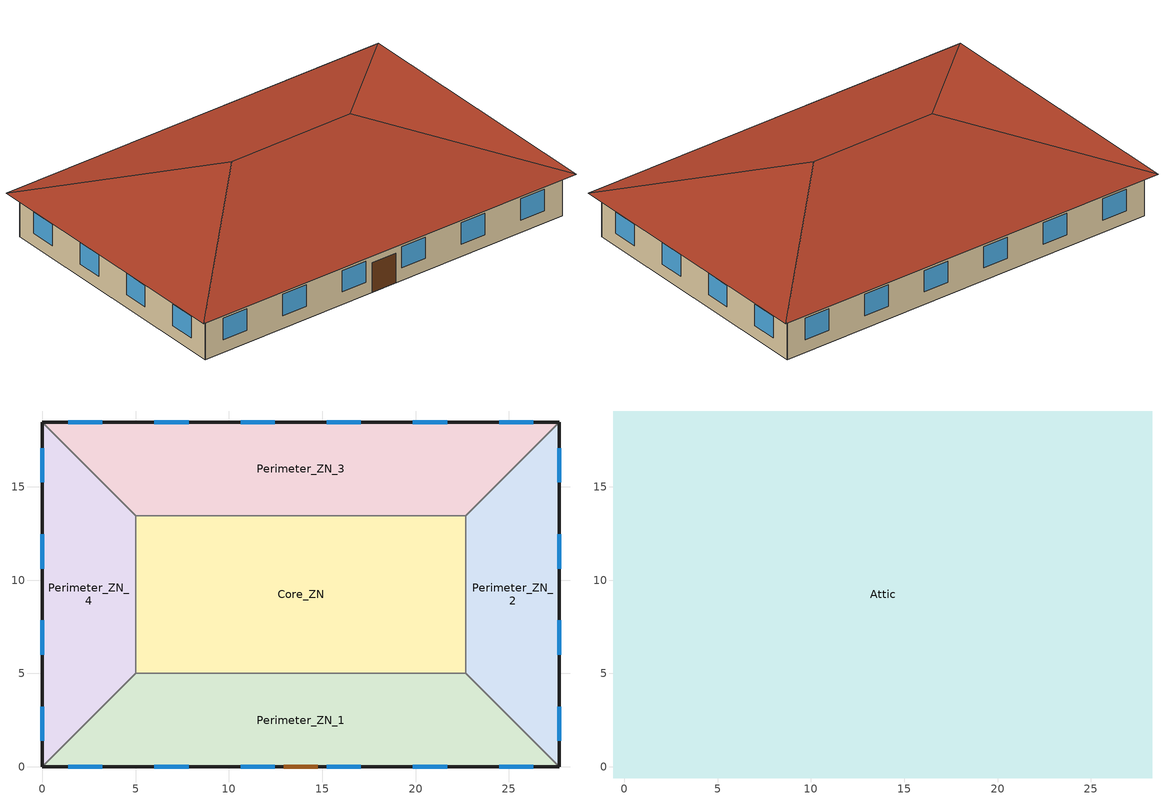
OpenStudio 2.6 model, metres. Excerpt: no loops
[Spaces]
Perimeter_ZN_1
 floor ground: 22.69,5 27.69,0 0,0 5,5 z0
 wall outside: 0,0 27.69,0 z0:3.05
 wall to Perimeter_ZN_4: 5,5 0,0 z0:3.05
 wall to Core_ZN: 22.69,5 5,5 z0:3.05
 wall to Perimeter_ZN_2: 27.69,0 22.69,5 z0:3.05
 window: 1.39,0 3.22,0 / 19.85,0 21.68,0 / 15.24,0 17.07,0 / 6.01,0 7.84,0 / 10.62,0 12.45,0 / 24.47,0 26.3,0 z0.9:2.42
 door: 12.93,0 14.76,0 z0:2.13
Perimeter_ZN_2
 floor ground: 27.69,18.46 27.69,0 22.69,5 22.69,13.46 z0
 wall outside: 27.69,0 27.69,18.46 z0:3.05
 wall to Perimeter_ZN_3: 27.69,18.46 22.69,13.46 z0:3.05
 wall to Core_ZN: 22.69,13.46 22.69,5 z0:3.05
 window: 27.69,1.39 27.69,3.22 / 27.69,10.62 27.69,12.45 / 27.69,15.24 27.69,17.07 / 27.69,6.01 27.69,7.84 z0.9:2.42
Perimeter_ZN_3
 floor ground: 27.69,18.46 22.69,13.46 5,13.46 0,18.46 z0
 wall outside: 27.69,18.46 0,18.46 z0:3.05
 wall to Core_ZN: 5,13.46 22.69,13.46 z0:3.05
 wall to Perimeter_ZN_4: 0,18.46 5,13.46 z0:3.05
 window: 21.68,18.46 19.85,18.46 / 7.84,18.46 6.01,18.46 / 17.07,18.46 15.24,18.46 / 12.45,18.46 10.62,18.46 / 26.3,18.46 24.47,18.46 / 3.22,18.46 1.39,18.46 z0.9:2.42
Perimeter_ZN_4
 floor ground: 0,18.46 5,13.46 5,5 0,0 z0
 wall outside: 0,18.46 0,0 z0:3.05
 wall to Core_ZN: 5,5 5,13.46 z0:3.05
 window: 0,3.22 0,1.39 / 0,12.45 0,10.62 / 0,7.84 0,6.01 / 0,17.07 0,15.24 z0.9:2.42
Core_ZN
 floor ground: 22.69,13.46 22.69,5 5,5 5,13.46 z0
Attic
 floor outside: 28.29,19.06 27.69,18.46 0,18.46 -0.6,19.06 z3.05; -0.6,19.06 0,18.46 0,0 -0.6,-0.6 z3.05; 28.29,19.06 28.29,-0.6 27.69,0 27.69,18.46 z3.05; 27.69,0 28.29,-0.6 -0.6,-0.6 0,0 z3.05
 floor to Perimeter_ZN_4: 0,18.46 5,13.46 5,5 0,0 z3.05
 floor to Perimeter_ZN_1: 22.69,5 27.69,0 0,0 5,5 z3.05
 floor to Perimeter_ZN_2: 27.69,18.46 27.69,0 22.69,5 22.69,13.46 z3.05
 floor to Core_ZN: 22.69,13.46 22.69,5 5,5 5,13.46 z3.05
 floor to Perimeter_ZN_3: 27.69,18.46 22.69,13.46 5,13.46 0,18.46 z3.05
 roof outside: 18.46,9.23,6.33 28.29,-0.6,3.05 28.29,19.06,3.05; 18.46,9.23,6.33 28.29,19.06,3.05 -0.6,19.06,3.05 9.23,9.23,6.33; 9.23,9.23,6.33 -0.6,-0.6,3.05 28.29,-0.6,3.05 18.46,9.23,6.33; 9.23,9.23,6.33 -0.6,19.06,3.05 -0.6,-0.6,3.05
[MaterialProperty:GlazingSpectralData] Wavelength 1 {micron}=0.3; Transmittance 1=0; Front Reflectance 1=0.04; Back Reflectance 1=0.04; Wavelength 2 {micron}=0.305; Transmittance 2=0; Front Reflectance 2=0.04; Back Reflectance 2=0.04; Wavelength 3 {micron}=0.31; Transmittance 3=0; Front Reflectance 3=0.04; Back Reflectance 3=0.04; Wavelength 4 {micron}=0.315; Transmittance 4=0; Front Reflectance 4=0.04; Back Reflectance 4=0.04; Wavelength 5 {micron}=0.32; Transmittance 5=0; Front Reflectance 5=0.04; Back Reflectance 5=0.04; Wavelength 6 {micron}=0.325; Transmittance 6=0.001; Front Reflectance 6=0.04; Back Reflectance 6=0.04; Wavelength 7 {micron}=0.33; Transmittance 7=0.001; Front Reflectance 7=0.04; Back Reflectance 7=0.04; Wavelength 8 {micron}=0.335; Transmittance 8=0.001; Front Reflectance 8=0.04; Back Reflectance 8=0.04; Wavelength 9 {micron}=0.34; Transmittance 9=0.001; Front Reflectance 9=0.04; Back Reflectance 9=0.04; Wavelength 10 {micron}=0.345; Transmittance 10=0.001; Front Reflectance 10=0.04; Back Reflectance 10=0.04; Wavelength 11 {micron}=0.35; Transmittance 11=0.001; Front Reflectance 11=0.04; Back Reflectance 11=0.04; Wavelength 12 {micron}=0.355; Front Reflectance 12=0.04; Back Reflectance 12=0.04; Wavelength 13 {micron}=0.36; Wavelength 14 {micron}=0.365; Wavelength 15 {micron}=0.37; Wavelength 16 {micron}=0.375; Front Reflectance 16=0.041; Back Reflectance 16=0.041; Wavelength 17 {micron}=0.38; Wavelength 18 {micron}=0.385; Wavelength 19 {micron}=0.39; Wavelength 20 {micron}=0.395; Wavelength 21 {micron}=0.4; Wavelength 22 {micron}=0.405; Wavelength 23 {micron}=0.41; Wavelength 24 {micron}=0.415; Wavelength 25 {micron}=0.42; Wavelength 26 {micron}=0.425; Wavelength 27 {micron}=0.43; Wavelength 28 {micron}=0.435; Wavelength 29 {micron}=0.44; Wavelength 30 {micron}=0.445; Wavelength 31 {micron}=0.45; Wavelength 32 {micron}=0.455; Wavelength 33 {micron}=0.46; Wavelength 34 {micron}=0.465; Wavelength 35 {micron}=0.47; Wavelength 36 {micron}=0.475; Wavelength 37 {micron}=0.48; Wavelength 38 {micron}=0.485; Wavelength 39 {micron}=0.49; Wavelength 40 {micron}=0.495; Wavelength 41 {micron}=0.5; Wavelength 42 {micron}=0.505; Wavelength 43 {micron}=0.51; Wavelength 44 {micron}=0.515; Wavelength 45 {micron}=0.52; Wavelength 46 {micron}=0.525; Wavelength 47 {micron}=0.53; Wavelength 48 {micron}=0.535; Wavelength 49 {micron}=0.54; Wavelength 50 {micron}=0.545; Wavelength 51 {micron}=0.55; Wavelength 52 {micron}=0.555; Wavelength 53 {micron}=0.56; Wavelength 54 {micron}=0.565; Wavelength 55 {micron}=0.57; Wavelength 56 {micron}=0.575; Wavelength 57 {micron}=0.58; Wavelength 58 {micron}=0.585; Wavelength 59 {micron}=0.59; Wavelength 60 {micron}=0.595; Wavelength 61 {micron}=0.6; Wavelength 62 {micron}=0.605; Wavelength 63 {micron}=0.61; Wavelength 64 {micron}=0.615; Wavelength 65 {micron}=0.62; Wavelength 66 {micron}=0.625; Wavelength 67 {micron}=0.63; Wavelength 68 {micron}=0.635; Wavelength 69 {micron}=0.64; Wavelength 70 {micron}=0.645; Wavelength 71 {micron}=0.65; Wavelength 72 {micron}=0.655; Wavelength 73 {micron}=0.66; Wavelength 74 {micron}=0.665; Wavelength 75 {micron}=0.67; Wavelength 76 {micron}=0.675; Wavelength 77 {micron}=0.68; Front Reflectance 77=0.064; Back Reflectance 77=0.064; Wavelength 78 {micron}=0.685; Wavelength 79 {micron}=0.69; Wavelength 80 {micron}=0.695; Wavelength 81 {micron}=0.7; Wavelength 82 {micron}=0.705; Wavelength 83 {micron}=0.71; Front Reflectance 83=0.065; Back Reflectance 83=0.065; Wavelength 84 {micron}=0.715; Front Reflectance 84=0.065; Back Reflectance 84=0.065; Wavelength 85 {micron}=0.72; Wavelength 86 {micron}=0.725; Wavelength 87 {micron}=0.73; Wavelength 88 {micron}=0.735; Wavelength 89 {micron}=0.74; Wavelength 90 {micron}=0.745; Front Reflectance 90=0.066; Back Reflectance 90=0.066; Wavelength 91 {micron}=0.75; Front Reflectance 91=0.066; Back Reflectance 91=0.066; Wavelength 92 {micron}=0.755; Front Reflectance 92=0.066; Back Reflectance 92=0.066; Wavelength 93 {micron}=0.76; Front Reflectance 93=0.066; Back Reflectance 93=0.066; Wavelength 94 {micron}=0.765; Wavelength 95 {micron}=0.77; Wavelength 96 {micron}=0.775; Front Reflectance 96=0.067; Back Reflectance 96=0.067; Wavelength 97 {micron}=0.78; Front Reflectance 97=0.067; Back Reflectance 97=0.067; Wavelength 98 {micron}=0.785; Front Reflectance 98=0.067; Back Reflectance 98=0.067; Wavelength 99 {micron}=0.79; Front Reflectance 99=0.067; Back Reflectance 99=0.067; Wavelength 100 {micron}=0.795; Front Reflectance 100=0.067; Back Reflectance 100=0.067; Wavelength 101 {micron}=0.8; Front Reflectance 101=0.067; Back Reflectance 101=0.067; Wavelength 102 {micron}=0.805; Front Reflectance 102=0.067; Back Reflectance 102=0.067; Wavelength 103 {micron}=0.81; Front Reflectance 103=0.067; Back Reflectance 103=0.067; Wavelength 104 {micron}=0.815; Front Reflectance 104=0.067; Back Reflectance 104=0.067; Wavelength 105 {micron}=0.82; Front Reflectance 105=0.067; Back Reflectance 105=0.067; Wavelength 106 {micron}=0.825; Front Reflectance 106=0.067; Back Reflectance 106=0.067; Wavelength 107 {micron}=0.83; Front Reflectance 107=0.067; Back Reflectance 107=0.067; Wavelength 108 {micron}=0.835; Front Reflectance 108=0.067; Back Reflectance 108=0.067; Wavelength 109 {micron}=0.84; Front Reflectance 109=0.067; Back Reflectance 109=0.067; Wavelength 110 {micron}=0.845; Front Reflectance 110=0.067; Back Reflectance 110=0.067; Wavelength 111 {micron}=0.85; Front Reflectance 111=0.067; Back Reflectance 111=0.067; Wavelength 112 {micron}=0.855; Front Reflectance 112=0.067; Back Reflectance 112=0.067; Wavelength 113 {micron}=0.86; Front Reflectance 113=0.067; Back Reflectance 113=0.067; Wavelength 114 {micron}=0.865; Front Reflectance 114=0.067; Back Reflectance 114=0.067; Wavelength 115 {micron}=0.87; Front Reflectance 115=0.067; Back Reflectance 115=0.067; Wavelength 116 {micron}=0.875; Front Reflectance 116=0.067; Back Reflectance 116=0.067; Wavelength 117 {micron}=0.88; Front Reflectance 117=0.067; Back Reflectance 117=0.067; Wavelength 118 {micron}=0.885; Front Reflectance 118=0.067; Back Reflectance 118=0.067; Wavelength 119 {micron}=0.89; Wavelength 120 {micron}=0.895; Wavelength 121 {micron}=0.9; Front Reflectance 121=0.066; Back Reflectance 121=0.066; Wavelength 122 {micron}=0.905; Front Reflectance 122=0.066; Back Reflectance 122=0.066; Wavelength 123 {micron}=0.91; Front Reflectance 123=0.066; Back Reflectance 123=0.066; Wavelength 124 {micron}=0.915; Front Reflectance 124=0.066; Back Reflectance 124=0.066; Wavelength 125 {micron}=0.92; Front Reflectance 125=0.066; Back Reflectance 125=0.066; Wavelength 126 {micron}=0.925; Wavelength 127 {micron}=0.93; Front Reflectance 127=0.065; Back Reflectance 127=0.065; Wavelength 128 {micron}=0.935; Front Reflectance 128=0.065; Back Reflectance 128=0.065; Wavelength 129 {micron}=0.94; Front Reflectance 129=0.065; Back Reflectance 129=0.065; Wavelength 130 {micron}=0.945; Front Reflectance 130=0.065; Back Reflectance 130=0.065; Wavelength 131 {micron}=0.95; Front Reflectance 131=0.065; Back Reflectance 131=0.065; Wavelength 132 {micron}=0.955; Front Reflectance 132=0.065; Back Reflectance 132=0.065; Wavelength 133 {micron}=0.96; Wavelength 134 {micron}=0.965; Wavelength 135 {micron}=0.97; Front Reflectance 135=0.064; Back Reflectance 135=0.064; Wavelength 136 {micron}=0.975; Front Reflectance 136=0.064; Back Reflectance 136=0.064; Wavelength 137 {micron}=0.98; Front Reflectance 137=0.064; Back Reflectance 137=0.064; Wavelength 138 {micron}=0.985; Front Reflectance 138=0.064; Back Reflectance 138=0.064; Wavelength 139 {micron}=0.99; Wavelength 140 {micron}=0.995; Front Reflectance 140=0.063; Back Reflectance 140=0.063; Wavelength 141 {micron}=1; Front Reflectance 141=0.063; Back Reflectance 141=0.063; Wavelength 142 {micron}=1.005; Front Reflectance 142=0.063; Back Reflectance 142=0.063; Wavelength 143 {micron}=1.01; Front Reflectance 143=0.063; Back Reflectance 143=0.063; Wavelength 144 {micron}=1.015; Front Reflectance 144=0.063; Back Reflectance 144=0.063; Wavelength 145 {micron}=1.02; Front Reflectance 145=0.063; Back Reflectance 145=0.063; Wavelength 146 {micron}=1.025; Front Reflectance 146=0.063; Back Reflectance 146=0.063; Wavelength 147 {micron}=1.03; Front Reflectance 147=0.063; Back Reflectance 147=0.063; Wavelength 148 {micron}=1.035; Wavelength 149 {micron}=1.04; Wavelength 150 {micron}=1.045; Front Reflectance 150=0.064; Back Reflectance 150=0.064; Wavelength 151 {micron}=1.05; Front Reflectance 151=0.064; Back Reflectance 151=0.064; Wavelength 152 {micron}=1.055; Front Reflectance 152=0.064; Back Reflectance 152=0.064; Wavelength 153 {micron}=1.06; Front Reflectance 153=0.064; Back Reflectance 153=0.064; Wavelength 154 {micron}=1.065; Front Reflectance 154=0.064; Back Reflectance 154=0.064; Wavelength 155 {micron}=1.07; Front Reflectance 155=0.064; Back Reflectance 155=0.064; Wavelength 156 {micron}=1.075; Wavelength 157 {micron}=1.08; Wavelength 158 {micron}=1.085; Front Reflectance 158=0.065; Back Reflectance 158=0.065; Wavelength 159 {micron}=1.09; Front Reflectance 159=0.065; Back Reflectance 159=0.065; Wavelength 160 {micron}=1.095; Front Reflectance 160=0.065; Back Reflectance 160=0.065; Wavelength 161 {micron}=1.1; Front Reflectance 161=0.065; Back Reflectance 161=0.065; Wavelength 162 {micron}=1.105; Front Reflectance 162=0.065; Back Reflectance 162=0.065; Wavelength 163 {micron}=1.11; Wavelength 164 {micron}=1.115; Wavelength 165 {micron}=1.12; Transmittance 165=0.639; Front Reflectance 165=0.066; Back Reflectance 165=0.066; Wavelength 166 {micron}=1.125; Transmittance 166=0.64; Front Reflectance 166=0.066; Back Reflectance 166=0.066; Wavelength 167 {micron}=1.13; Transmittance 167=0.64; Front Reflectance 167=0.066; Back Reflectance 167=0.066; Wavelength 168 {micron}=1.135; Transmittance 168=0.638; Front Reflectance 168=0.066; Back Reflectance 168=0.066; Wavelength 169 {micron}=1.14; Transmittance 169=0.638; Front Reflectance 169=0.066; Back Reflectance 169=0.066; Wavelength 170 {micron}=1.145; Transmittance 170=0.637; Front Reflectance 170=0.065; Back Reflectance 170=0.065; Wavelength 171 {micron}=1.15; Transmittance 171=0.634; Front Reflectance 171=0.065; Back Reflectance 171=0.065; Wavelength 172 {micron}=1.155; Transmittance 172=0.632; Front Reflectance 172=0.065; Back Reflectance 172=0.065; Wavelength 173 {micron}=1.16; Transmittance 173=0.632; Front Reflectance 173=0.065; Back Reflectance 173=0.065; Wavelength 174 {micron}=1.165; Transmittance 174=0.631; Front Reflectance 174=0.065; Back Reflectance 174=0.065; Wavelength 175 {micron}=1.17; Transmittance 175=0.627; Front Reflectance 175=0.065; Back Reflectance 175=0.065; Wavelength 176 {micron}=1.175; Transmittance 176=0.624; Front Reflectance 176=0.065; Back Reflectance 176=0.065; Wavelength 177 {micron}=1.18; Transmittance 177=0.618; Front Reflectance 177=0.065; Back Reflectance 177=0.065; Wavelength 178 {micron}=1.185; Transmittance 178=0.611; Front Reflectance 178=0.064; Back Reflectance 178=0.064; Wavelength 179 {micron}=1.19; Transmittance 179=0.601; Front Reflectance 179=0.064; Back Reflectance 179=0.064; Wavelength 180 {micron}=1.195; Transmittance 180=0.6; Front Reflectance 180=0.064; Back Reflectance 180=0.064; Wavelength 181 {micron}=1.2; Transmittance 181=0.605; Front Reflectance 181=0.064; Back Reflectance 181=0.064; Wavelength 182 {micron}=1.205; Transmittance 182=0.611; Front Reflectance 182=0.064; Back Reflectance 182=0.064; Wavelength 183 {micron}=1.21; Transmittance 183=0.619; Front Reflectance 183=0.065; Back Reflectance 183=0.065; Wavelength 184 {micron}=1.215; Transmittance 184=0.625; Front Reflectance 184=0.065; Back Reflectance 184=0.065; Wavelength 185 {micron}=1.22; Transmittance 185=0.634; Front Reflectance 185=0.065; Back Reflectance 185=0.065; Wavelength 186 {micron}=1.225; Transmittance 186=0.64; Front Reflectance 186=0.066; Back Reflectance 186=0.066; Wavelength 187 {micron}=1.23; Transmittance 187=0.644; Front Reflectance 187=0.066; Back Reflectance 187=0.066; Wavelength 188 {micron}=1.235; Transmittance 188=0.647; Front Reflectance 188=0.066; Back Reflectance 188=0.066; Wavelength 189 {micron}=1.24; Transmittance 189=0.65; Front Reflectance 189=0.066; Back Reflectance 189=0.066; Wavelength 190 {micron}=1.245; Transmittance 190=0.653; Front Reflectance 190=0.066; Back Reflectance 190=0.066; Wavelength 191 {micron}=1.25; Transmittance 191=0.656; Front Reflectance 191=0.066; Back Reflectance 191=0.066; Wavelength 192 {micron}=1.255; Transmittance 192=0.658; Front Reflectance 192=0.066; Back Reflectance 192=0.066; Wavelength 193 {micron}=1.26; Transmittance 193=0.661; Front Reflectance 193=0.066; Back Reflectance 193=0.066; Wavelength 194 {micron}=1.265; Transmittance 194=0.662; Front Reflectance 194=0.066; Back Reflectance 194=0.066; Wavelength 195 {micron}=1.27; Transmittance 195=0.667; Front Reflectance 195=0.067; Back Reflectance 195=0.067; Wavelength 196 {micron}=1.275; Transmittance 196=0.668; Front Reflectance 196=0.067; Back Reflectance 196=0.067; Wavelength 197 {micron}=1.28; Transmittance 197=0.671; Front Reflectance 197=0.067; Back Reflectance 197=0.067; Wavelength 198 {micron}=1.285; Transmittance 198=0.675; Front Reflectance 198=0.067; Back Reflectance 198=0.067; Wavelength 199 {micron}=1.29; Transmittance 199=0.678; Front Reflectance 199=0.067; Back Reflectance 199=0.067; Wavelength 200 {micron}=1.295; Transmittance 200=0.679; Front Reflectance 200=0.067; Back Reflectance 200=0.067; Wavelength 201 {micron}=1.3; Transmittance 201=0.682; Front Reflectance 201=0.067; Back Reflectance 201=0.067; Wavelength 202 {micron}=1.305; Transmittance 202=0.684; Front Reflectance 202=0.067; Back Reflectance 202=0.067; Wavelength 203 {micron}=1.31; Transmittance 203=0.687; Front Reflectance 203=0.067; Back Reflectance 203=0.067; Wavelength 204 {micron}=1.315; Transmittance 204=0.689; Front Reflectance 204=0.068; Back Reflectance 204=0.068; Wavelength 205 {micron}=1.32; Transmittance 205=0.692; Front Reflectance 205=0.068; Back Reflectance 205=0.068; Wavelength 206 {micron}=1.325; Transmittance 206=0.693; Front Reflectance 206=0.068; Back Reflectance 206=0.068; Wavelength 207 {micron}=1.33; Transmittance 207=0.695; Front Reflectance 207=0.068; Back Reflectance 207=0.068; Wavelength 208 {micron}=1.335; Transmittance 208=0.697; Front Reflectance 208=0.068; Back Reflectance 208=0.068; Wavelength 209 {micron}=1.34; Transmittance 209=0.698; Front Reflectance 209=0.068; Back Reflectance 209=0.068; Wavelength 210 {micron}=1.345; Transmittance 210=0.698; Front Reflectance 210=0.068; Back Reflectance 210=0.068; Wavelength 211 {micron}=1.35; Transmittance 211=0.698; Front Reflectance 211=0.068; Back Reflectance 211=0.068; Wavelength 212 {micron}=1.355; Transmittance 212=0.695; Front Reflectance 212=0.068; Back Reflectance 212=0.068; Wavelength 213 {micron}=1.36; Transmittance 213=0.692; Front Reflectance 213=0.068; Back Reflectance 213=0.068; Wavelength 214 {micron}=1.365; Transmittance 214=0.692; Front Reflectance 214=0.068; Back Reflectance 214=0.068; Wavelength 215 {micron}=1.37; Transmittance 215=0.687; Front Reflectance 215=0.067; Back Reflectance 215=0.067; Wavelength 216 {micron}=1.375; Transmittance 216=0.682; Front Reflectance 216=0.067; Back Reflectance 216=0.067; Wavelength 217 {micron}=1.38; Transmittance 217=0.676; Front Reflectance 217=0.067; Back Reflectance 217=0.067; Wavelength 218 {micron}=1.385; Transmittance 218=0.678; Front Reflectance 218=0.067; Back Reflectance 218=0.067; Wavelength 219 {micron}=1.39; Transmittance 219=0.676; Front Reflectance 219=0.067; Back Reflectance 219=0.067; Wavelength 220 {micron}=1.395; Transmittance 220=0.675; Front Reflectance 220=0.067; Back Reflectance 220=0.067; Wavelength 221 {micron}=1.4; Transmittance 221=0.676; Front Reflectance 221=0.067; Back Reflectance 221=0.067; Wavelength 222 {micron}=1.405; Transmittance 222=0.675; Front Reflectance 222=0.067; Back Reflectance 222=0.067; Wavelength 223 {micron}=1.41; Transmittance 223=0.671; Front Reflectance 223=0.067; Back Reflectance 223=0.067; Wavelength 224 {micron}=1.415; Transmittance 224=0.67; Front Reflectance 224=0.067; Back Reflectance 224=0.067; Wavelength 225 {micron}=1.42; Transmittance 225=0.673; Front Reflectance 225=0.067; Back Reflectance 225=0.067; Wavelength 226 {micron}=1.425; Transmittance 226=0.671; Front Reflectance 226=0.067; Back Reflectance 226=0.067; Wavelength 227 {micron}=1.43; Transmittance 227=0.668; Front Reflectance 227=0.067; Back Reflectance 227=0.067; Wavelength 228 {micron}=1.435; Transmittance 228=0.67; Front Reflectance 228=0.067; Back Reflectance 228=0.067; Wavelength 229 {micron}=1.44; Transmittance 229=0.67; Front Reflectance 229=0.067; Back Reflectance 229=0.067; Wavelength 230 {micron}=1.445; Transmittance 230=0.668; Front Reflectance 230=0.067; Back Reflectance 230=0.067; Wavelength 231 {micron}=1.45; Transmittance 231=0.67; Front Reflectance 231=0.067; Back Reflectance 231=0.067; Wavelength 232 {micron}=1.455; Transmittance 232=0.67; Front Reflectance 232=0.067; Back Reflectance 232=0.067; Wavelength 233 {micron}=1.46; Transmittance 233=0.673; Front Reflectance 233=0.067; Back Reflectance 233=0.067; Wavelength 234 {micron}=1.465; Transmittance 234=0.676; Front Reflectance 234=0.067; Back Reflectance 234=0.067; Wavelength 235 {micron}=1.47; Transmittance 235=0.681; Front Reflectance 235=0.067; Back Reflectance 235=0.067; Wavelength 236 {micron}=1.475; Transmittance 236=0.684; Front Reflectance 236=0.067; Back Reflectance 236=0.067; Wavelength 237 {micron}=1.48; Transmittance 237=0.689; Front Reflectance 237=0.068; Back Reflectance 237=0.068; Wavelength 238 {micron}=1.485; Transmittance 238=0.69; Front Reflectance 238=0.068; Back Reflectance 238=0.068; Wavelength 239 {micron}=1.49; Transmittance 239=0.695; Front Reflectance 239=0.068; Back Reflectance 239=0.068; Wavelength 240 {micron}=1.495; Transmittance 240=0.698; Front Reflectance 240=0.068; Back Reflectance 240=0.068; Wavelength 241 {micron}=1.5; Transmittance 241=0.703; Front Reflectance 241=0.068; Back Reflectance 241=0.068; Wavelength 242 {micron}=1.505; Transmittance 242=0.706; Front Reflectance 242=0.068; Back Reflectance 242=0.068; Wavelength 243 {micron}=1.51; Transmittance 243=0.711; Front Reflectance 243=0.068; Back Reflectance 243=0.068; Wavelength 244 {micron}=1.515; Transmittance 244=0.714; Front Reflectance 244=0.069; Back Reflectance 244=0.069; Wavelength 245 {micron}=1.52; Transmittance 245=0.718; Front Reflectance 245=0.069; Back Reflectance 245=0.069; Wavelength 246 {micron}=1.525; Transmittance 246=0.719; Front Reflectance 246=0.069; Back Reflectance 246=0.069; Wavelength 247 {micron}=1.53; Transmittance 247=0.724; Front Reflectance 247=0.069; Back Reflectance 247=0.069; Wavelength 248 {micron}=1.535; Transmittance 248=0.724; Front Reflectance 248=0.069; Back Reflectance 248=0.069; Wavelength 249 {micron}=1.54; Transmittance 249=0.728; Front Reflectance 249=0.069; Back Reflectance 249=0.069; Wavelength 250 {micron}=1.545; Transmittance 250=0.728; Front Reflectance 250=0.069; Back Reflectance 250=0.069; Wavelength 251 {micron}=1.55; Transmittance 251=0.728; Front Reflectance 251=0.069; Back Reflectance 251=0.069; Wavelength 252 {micron}=1.555; Transmittance 252=0.728; Front Reflectance 252=0.069; Back Reflectance 252=0.069; Wavelength 253 {micron}=1.56; Transmittance 253=0.728; Front Reflectance 253=0.069; Back Reflectance 253=0.069; Wavelength 254 {micron}=1.565; Transmittance 254=0.728; Front Reflectance 254=0.069; Back Reflectance 254=0.069; Wavelength 255 {micron}=1.57; Transmittance 255=0.728; Front Reflectance 255=0.069; Back Reflectance 255=0.069; Wavelength 256 {micron}=1.575; Transmittance 256=0.728; Front Reflectance 256=0.069; Back Reflectance 256=0.069; Wavelength 257 {micron}=1.58; Transmittance 257=0.729; Front Reflectance 257=0.069; Back Reflectance 257=0.069; Wavelength 258 {micron}=1.585; Transmittance 258=0.731; Front Reflectance 258=0.069; Back Reflectance 258=0.069; Wavelength 259 {micron}=1.59; Transmittance 259=0.733; Front Reflectance 259=0.069; Back Reflectance 259=0.069; Wavelength 260 {micron}=1.595; Transmittance 260=0.735; Front Reflectance 260=0.069; Back Reflectance 260=0.069; Wavelength 261 {micron}=1.6; Transmittance 261=0.736; Front Reflectance 261=0.069; Back Reflectance 261=0.069; Wavelength 262 {micron}=1.605; Transmittance 262=0.738; Front Reflectance 262=0.07; Back Reflectance 262=0.07; Wavelength 263 {micron}=1.61; Transmittance 263=0.74; Front Reflectance 263=0.07; Back Reflectance 263=0.07; Wavelength 264 {micron}=1.615; Transmittance 264=0.741; Front Reflectance 264=0.07; Back Reflectance 264=0.07; Wavelength 265 {micron}=1.62; Transmittance 265=0.741; Front Reflectance 265=0.07; Back Reflectance 265=0.07; Wavelength 266 {micron}=1.625; Transmittance 266=0.741; Front Reflectance 266=0.07; Back Reflectance 266=0.07; Wavelength 267 {micron}=1.63; Transmittance 267=0.741; Front Reflectance 267=0.07; Back Reflectance 267=0.07; Wavelength 268 {micron}=1.635; Transmittance 268=0.741; Front Reflectance 268=0.07; Back Reflectance 268=0.07; Wavelength 269 {micron}=1.64; Transmittance 269=0.741; Front Reflectance 269=0.07; Back Reflectance 269=0.07; Wavelength 270 {micron}=1.645; Transmittance 270=0.743; Front Reflectance 270=0.07; Back Reflectance 270=0.07; Wavelength 271 {micron}=1.65; Transmittance 271=0.741; Front Reflectance 271=0.07; Back Reflectance 271=0.07; Wavelength 272 {micron}=1.655; Transmittance 272=0.74; Front Reflectance 272=0.07; Back Reflectance 272=0.07; Wavelength 273 {micron}=1.66; Transmittance 273=0.736; Front Reflectance 273=0.069; Back Reflectance 273=0.069; Wavelength 274 {micron}=1.665; Transmittance 274=0.735; Front Reflectance 274=0.069; Back Reflectance 274=0.069; Wavelength 275 {micron}=1.67; Transmittance 275=0.724; Front Reflectance 275=0.069; Back Reflectance 275=0.069; Wavelength 276 {micron}=1.675; Transmittance 276=0.716; Front Reflectance 276=0.069; Back Reflectance 276=0.069; Wavelength 277 {micron}=1.68; Transmittance 277=0.698; Front Reflectance 277=0.068; Back Reflectance 277=0.068; Wavelength 278 {micron}=1.685; Transmittance 278=0.673; Front Reflectance 278=0.067; Back Reflectance 278=0.067; Wavelength 279 {micron}=1.69; Transmittance 279=0.608; Front Reflectance 279=0.064; Back Reflectance 279=0.064; Wavelength 280 {micron}=1.695; Transmittance 280=0.574; Front Reflectance 280=0.063; Back Reflectance 280=0.063; Wavelength 281 {micron}=1.7; Transmittance 281=0.521; Front Reflectance 281=0.061; Back Reflectance 281=0.061; Wavelength 282 {micron}=1.705; Transmittance 282=0.493; Front Reflectance 282=0.06; Back Reflectance 282=0.06; Wavelength 283 {micron}=1.71; Transmittance 283=0.499; Front Reflectance 283=0.06; Back Reflectance 283=0.06; Wavelength 284 {micron}=1.715; Transmittance 284=0.507; Front Reflectance 284=0.06; Back Reflectance 284=0.06; Wavelength 285 {micron}=1.72; Transmittance 285=0.512; Front Reflectance 285=0.06; Back Reflectance 285=0.06; Wavelength 286 {micron}=1.725; Transmittance 286=0.526; Front Reflectance 286=0.061; Back Reflectance 286=0.061; Wavelength 287 {micron}=1.73; Transmittance 287=0.548; Front Reflectance 287=0.062; Back Reflectance 287=0.062; Wavelength 288 {micron}=1.735; Transmittance 288=0.546; Front Reflectance 288=0.062; Back Reflectance 288=0.062; Wavelength 289 {micron}=1.74; Transmittance 289=0.533; Front Reflectance 289=0.061; Back Reflectance 289=0.061; Wavelength 290 {micron}=1.745; Transmittance 290=0.527; Front Reflectance 290=0.061; Back Reflectance 290=0.061; Wavelength 291 {micron}=1.75; Transmittance 291=0.522; Front Reflectance 291=0.061; Back Reflectance 291=0.061; Wavelength 292 {micron}=1.755; Transmittance 292=0.53; Front Reflectance 292=0.061; Back Reflectance 292=0.061; Wavelength 293 {micron}=1.76; Transmittance 293=0.552; Front Reflectance 293=0.062; Back Reflectance 293=0.062; Wavelength 294 {micron}=1.765; Transmittance 294=0.568; Front Reflectance 294=0.063; Back Reflectance 294=0.063; Wavelength 295 {micron}=1.77; Transmittance 295=0.589; Front Reflectance 295=0.064; Back Reflectance 295=0.064; Wavelength 296 {micron}=1.775; Transmittance 296=0.6; Front Reflectance 296=0.064; Back Reflectance 296=0.064; Wavelength 297 {micron}=1.78; Transmittance 297=0.619; Front Reflectance 297=0.065; Back Reflectance 297=0.065; Wavelength 298 {micron}=1.785; Transmittance 298=0.625; Front Reflectance 298=0.065; Back Reflectance 298=0.065; Wavelength 299 {micron}=1.79; Transmittance 299=0.63; Front Reflectance 299=0.065; Back Reflectance 299=0.065; Wavelength 300 {micron}=1.795; Transmittance 300=0.632; Front Reflectance 300=0.065; Back Reflectance 300=0.065; Wavelength 301 {micron}=1.8; Transmittance 301=0.635; Front Reflectance 301=0.065; Back Reflectance 301=0.065; Wavelength 302 {micron}=1.805; Transmittance 302=0.637; Front Reflectance 302=0.065; Back Reflectance 302=0.065; Wavelength 303 {micron}=1.81; Transmittance 303=0.638; Front Reflectance 303=0.066; Back Reflectance 303=0.066; Wavelength 304 {micron}=1.815; Transmittance 304=0.638; Front Reflectance 304=0.066; Back Reflectance 304=0.066; Wavelength 305 {micron}=1.82; Transmittance 305=0.638; Front Reflectance 305=0.066; Back Reflectance 305=0.066; Wavelength 306 {micron}=1.825; Transmittance 306=0.64; Front Reflectance 306=0.066; Back Reflectance 306=0.066; Wavelength 307 {micron}=1.83; Transmittance 307=0.646; Front Reflectance 307=0.066; Back Reflectance 307=0.066; Wavelength 308 {micron}=1.835; Transmittance 308=0.649; Front Reflectance 308=0.066; Back Reflectance 308=0.066; Wavelength 309 {micron}=1.84; Transmittance 309=0.656; Front Reflectance 309=0.066; Back Reflectance 309=0.066; Wavelength 310 {micron}=1.845; Transmittance 310=0.658; Front Reflectance 310=0.066; Back Reflectance 310=0.066; Wavelength 311 {micron}=1.85; Transmittance 311=0.667; Front Reflectance 311=0.067; Back Reflectance 311=0.067; Wavelength 312 {micron}=1.855; Transmittance 312=0.673; Front Reflectance 312=0.067; Back Reflectance 312=0.067; Wavelength 313 {micron}=1.86; Transmittance 313=0.681; Front Reflectance 313=0.067; Back Reflectance 313=0.067; Wavelength 314 {micron}=1.865; Transmittance 314=0.681; Front Reflectance 314=0.067; Back Reflectance 314=0.067; Wavelength 315 {micron}=1.87; Transmittance 315=0.684; Front Reflectance 315=0.067; Back Reflectance 315=0.067; Wavelength 316 {micron}=1.875; Transmittance 316=0.687; Front Reflectance 316=0.067; Back Reflectance 316=0.067; Wavelength 317 {micron}=1.88; Transmittance 317=0.687; Front Reflectance 317=0.067; Back Reflectance 317=0.067; Wavelength 318 {micron}=1.885; Transmittance 318=0.685; Front Reflectance 318=0.067; Back Reflectance 318=0.067; Wavelength 319 {micron}=1.89; Transmittance 319=0.685; Front Reflectance 319=0.067; Back Reflectance 319=0.067; Wavelength 320 {micron}=1.895; Transmittance 320=0.685; Front Reflectance 320=0.067; Back Reflectance 320=0.067; Wavelength 321 {micron}=1.9; Transmittance 321=0.689; Front Reflectance 321=0.068; Back Reflectance 321=0.068; Wavelength 322 {micron}=1.905; Transmittance 322=0.682; Front Reflectance 322=0.067; Back Reflectance 322=0.067; Wavelength 323 {micron}=1.91; Transmittance 323=0.682; Front Reflectance 323=0.067; Back Reflectance 323=0.067; Wavelength 324 {micron}=1.915; Transmittance 324=0.679; Front Reflectance 324=0.067; Back Reflectance 324=0.067; Wavelength 325 {micron}=1.92; Transmittance 325=0.681; Front Reflectance 325=0.067; Back Reflectance 325=0.067; Wavelength 326 {micron}=1.925; Transmittance 326=0.678; Front Reflectance 326=0.067; Back Reflectance 326=0.067; Wavelength 327 {micron}=1.93; Transmittance 327=0.679; Front Reflectance 327=0.067; Back Reflectance 327=0.067; Wavelength 328 {micron}=1.935; Transmittance 328=0.679; Front Reflectance 328=0.067; Back Reflectance 328=0.067; Wavelength 329 {micron}=1.94; Transmittance 329=0.679; Front Reflectance 329=0.067; Back Reflectance 329=0.067; Wavelength 330 {micron}=1.945; Transmittance 330=0.681; Front Reflectance 330=0.067; Back Reflectance 330=0.067; Wavelength 331 {micron}=1.95; Transmittance 331=0.684; Front Reflectance 331=0.067; Back Reflectance 331=0.067; Wavelength 332 {micron}=1.955; Transmittance 332=0.685; Front Reflectance 332=0.067; Back Reflectance 332=0.067; Wavelength 333 {micron}=1.96; Transmittance 333=0.687; Front Reflectance 333=0.067; Back Reflectance 333=0.067; Wavelength 334 {micron}=1.965; Transmittance 334=0.685; Front Reflectance 334=0.067; Back Reflectance 334=0.067; Wavelength 335 {micron}=1.97; Transmittance 335=0.685; Front Reflectance 335=0.067; Back Reflectance 335=0.067; Wavelength 336 {micron}=1.975; Transmittance 336=0.687; Front Reflectance 336=0.067; Back Reflectance 336=0.067; Wavelength 337 {micron}=1.98; Transmittance 337=0.684; Front Reflectance 337=0.067; Back Reflectance 337=0.067; Wavelength 338 {micron}=1.985; Transmittance 338=0.684; Front Reflectance 338=0.067; Back Reflectance 338=0.067; Wavelength 339 {micron}=1.99; Transmittance 339=0.682; Front Reflectance 339=0.067; Back Reflectance 339=0.067; Wavelength 340 {micron}=1.995; Transmittance 340=0.681; Front Reflectance 340=0.067; Back Reflectance 340=0.067; Wavelength 341 {micron}=2; Transmittance 341=0.678; Front Reflectance 341=0.067; Back Reflectance 341=0.067; Wavelength 342 {micron}=2.005; Transmittance 342=0.673; Front Reflectance 342=0.067; Back Reflectance 342=0.067; Wavelength 343 {micron}=2.01; Transmittance 343=0.662; Front Reflectance 343=0.066; Back Reflectance 343=0.066; Wavelength 344 {micron}=2.015; Transmittance 344=0.655; Front Reflectance 344=0.066; Back Reflectance 344=0.066; Wavelength 345 {micron}=2.02; Transmittance 345=0.646; Front Reflectance 345=0.066; Back Reflectance 345=0.066; Wavelength 346 {micron}=2.025; Transmittance 346=0.638; Front Reflectance 346=0.066; Back Reflectance 346=0.066; Wavelength 347 {micron}=2.03; Transmittance 347=0.63; Front Reflectance 347=0.065; Back Reflectance 347=0.065; Wavelength 348 {micron}=2.035; Transmittance 348=0.622; Front Reflectance 348=0.065; Back Reflectance 348=0.065; Wavelength 349 {micron}=2.04; Transmittance 349=0.614; Front Reflectance 349=0.065; Back Reflectance 349=0.065; Wavelength 350 {micron}=2.045; Transmittance 350=0.608; Front Reflectance 350=0.064; Back Reflectance 350=0.064; Wavelength 351 {micron}=2.05; Transmittance 351=0.598; Front Reflectance 351=0.064; Back Reflectance 351=0.064; Wavelength 352 {micron}=2.055; Transmittance 352=0.593; Front Reflectance 352=0.064; Back Reflectance 352=0.064; Wavelength 353 {micron}=2.06; Transmittance 353=0.582; Front Reflectance 353=0.063; Back Reflectance 353=0.063; Wavelength 354 {micron}=2.065; Transmittance 354=0.575; Front Reflectance 354=0.063; Back Reflectance 354=0.063; Wavelength 355 {micron}=2.07; Transmittance 355=0.569; Front Reflectance 355=0.063; Back Reflectance 355=0.063; Wavelength 356 {micron}=2.075; Transmittance 356=0.568; Front Reflectance 356=0.063; Back Reflectance 356=0.063; Wavelength 357 {micron}=2.08; Transmittance 357=0.565; Front Reflectance 357=0.063; Back Reflectance 357=0.063; Wavelength 358 {micron}=2.085; Transmittance 358=0.565; Front Reflectance 358=0.063; Back Reflectance 358=0.063; Wavelength 359 {micron}=2.09; Transmittance 359=0.566; Front Reflectance 359=0.063; Back Reflectance 359=0.063; Wavelength 360 {micron}=2.095; Transmittance 360=0.566; Front Reflectance 360=0.063; Back Reflectance 360=0.063; Wavelength 361 {micron}=2.1; Transmittance 361=0.57; Front Reflectance 361=0.063; Back Reflectance 361=0.063; Wavelength 362 {micron}=2.105; Transmittance 362=0.571; Front Reflectance 362=0.063; Back Reflectance 362=0.063; Wavelength 363 {micron}=2.11; Transmittance 363=0.575; Front Reflectance 363=0.063; Back Reflectance 363=0.063; Wavelength 364 {micron}=2.115; Transmittance 364=0.577; Front Reflectance 364=0.063; Back Reflectance 364=0.063; Wavelength 365 {micron}=2.12; Transmittance 365=0.581; Front Reflectance 365=0.063; Back Reflectance 365=0.063; Wavelength 366 {micron}=2.125; Transmittance 366=0.582; Front Reflectance 366=0.063; Back Reflectance 366=0.063; Wavelength 367 {micron}=2.13; Transmittance 367=0.582; Front Reflectance 367=0.063; Back Reflectance 367=0.063; Wavelength 368 {micron}=2.135; Transmittance 368=0.581; Front Reflectance 368=0.063; Back Reflectance 368=0.063; Wavelength 369 {micron}=2.14; Transmittance 369=0.582; Front Reflectance 369=0.063; Back Reflectance 369=0.063; Wavelength 370 {micron}=2.145; Transmittance 370=0.583; Front Reflectance 370=0.063; Back Reflectance 370=0.063; Wavelength 371 {micron}=2.15; Transmittance 371=0.586; Front Reflectance 371=0.063; Back Reflectance 371=0.063; Wavelength 372 {micron}=2.155; Transmittance 372=0.585; Front Reflectance 372=0.063; Back Reflectance 372=0.063; Wavelength 373 {micron}=2.16; Transmittance 373=0.585; Front Reflectance 373=0.063; Back Reflectance 373=0.063; Wavelength 374 {micron}=2.165; Transmittance 374=0.585; Front Reflectance 374=0.063; Back Reflectance 374=0.063; Wavelength 375 {micron}=2.17; Transmittance 375=0.585; Front Reflectance 375=0.063; Back Reflectance 375=0.063; Wavelength 376 {micron}=2.175; Transmittance 376=0.585; Front Reflectance 376=0.063; Back Reflectance 376=0.063; Wavelength 377 {micron}=2.18; Transmittance 377=0.583; Front Reflectance 377=0.063; Back Reflectance 377=0.063; Wavelength 378 {micron}=2.185; Transmittance 378=0.581; Front Reflectance 378=0.063; Back Reflectance 378=0.063; Wavelength 379 {micron}=2.19; Transmittance 379=0.573; Front Reflectance 379=0.063; Back Reflectance 379=0.063; Wavelength 380 {micron}=2.195; Transmittance 380=0.569; Front Reflectance 380=0.063; Back Reflectance 380=0.063; Wavelength 381 {micron}=2.2; Transmittance 381=0.56; Front Reflectance 381=0.062; Back Reflectance 381=0.062; Wavelength 382 {micron}=2.205; Transmittance 382=0.556; Front Reflectance 382=0.062; Back Reflectance 382=0.062; Wavelength 383 {micron}=2.21; Transmittance 383=0.551; Front Reflectance 383=0.062; Back Reflectance 383=0.062; Wavelength 384 {micron}=2.215; Transmittance 384=0.545; Front Reflectance 384=0.062; Back Reflectance 384=0.062; Wavelength 385 {micron}=2.22; Transmittance 385=0.532; Front Reflectance 385=0.061; Back Reflectance 385=0.061; Wavelength 386 {micron}=2.225; Transmittance 386=0.521; Front Reflectance 386=0.061; Back Reflectance 386=0.061; Wavelength 387 {micron}=2.23; Transmittance 387=0.505; Front Reflectance 387=0.06; Back Reflectance 387=0.06; Wavelength 388 {micron}=2.235; Transmittance 388=0.486; Front Reflectance 388=0.059; Back Reflectance 388=0.059; Wavelength 389 {micron}=2.24; Transmittance 389=0.456; Front Reflectance 389=0.058; Back Reflectance 389=0.058; Wavelength 390 {micron}=2.245; Transmittance 390=0.429; Front Reflectance 390=0.057; Back Reflectance 390=0.057; Wavelength 391 {micron}=2.25; Transmittance 391=0.375; Front Reflectance 391=0.055; Back Reflectance 391=0.055; Wavelength 392 {micron}=2.255; Transmittance 392=0.33; Front Reflectance 392=0.053; Back Reflectance 392=0.053; Wavelength 393 {micron}=2.26; Transmittance 393=0.263; Front Reflectance 393=0.051; Back Reflectance 393=0.051; Wavelength 394 {micron}=2.265; Transmittance 394=0.22; Front Reflectance 394=0.049; Back Reflectance 394=0.049; Wavelength 395 {micron}=2.27; Transmittance 395=0.167; Front Reflectance 395=0.047; Back Reflectance 395=0.047; Wavelength 396 {micron}=2.275; Transmittance 396=0.142; Front Reflectance 396=0.046; Back Reflectance 396=0.046; Wavelength 397 {micron}=2.28; Transmittance 397=0.111; Front Reflectance 397=0.044; Back Reflectance 397=0.044; Wavelength 398 {micron}=2.285; Transmittance 398=0.093; Front Reflectance 398=0.044; Back Reflectance 398=0.044; Wavelength 399 {micron}=2.29; Transmittance 399=0.076; Front Reflectance 399=0.043; Back Reflectance 399=0.043; Wavelength 400 {micron}=2.295; Transmittance 400=0.063; Front Reflectance 400=0.043; Back Reflectance 400=0.043; Wavelength 401 {micron}=2.3; Transmittance 401=0.052; Front Reflectance 401=0.042; Back Reflectance 401=0.042; Wavelength 402 {micron}=2.305; Transmittance 402=0.049; Front Reflectance 402=0.042; Back Reflectance 402=0.042; Wavelength 403 {micron}=2.31; Transmittance 403=0.057; Front Reflectance 403=0.042; Back Reflectance 403=0.042; Wavelength 404 {micron}=2.315; Transmittance 404=0.068; Front Reflectance 404=0.043; Back Reflectance 404=0.043; Wavelength 405 {micron}=2.32; Transmittance 405=0.084; Front Reflectance 405=0.043; Back Reflectance 405=0.043; Wavelength 406 {micron}=2.325; Transmittance 406=0.089; Front Reflectance 406=0.044; Back Reflectance 406=0.044; Wavelength 407 {micron}=2.33; Transmittance 407=0.097; Front Reflectance 407=0.044; Back Reflectance 407=0.044; Wavelength 408 {micron}=2.335; Transmittance 408=0.099; Front Reflectance 408=0.044; Back Reflectance 408=0.044; Wavelength 409 {micron}=2.34; Transmittance 409=0.1; Front Reflectance 409=0.044; Back Reflectance 409=0.044; Wavelength 410 {micron}=2.345; Transmittance 410=0.1; Front Reflectance 410=0.044; Back Reflectance 410=0.044; Wavelength 411 {micron}=2.35; Transmittance 411=0.101; Front Reflectance 411=0.044; Back Reflectance 411=0.044; Wavelength 412 {micron}=2.355; Transmittance 412=0.11; Front Reflectance 412=0.044; Back Reflectance 412=0.044; Wavelength 413 {micron}=2.36; Transmittance 413=0.121; Front Reflectance 413=0.045; Back Reflectance 413=0.045; Wavelength 414 {micron}=2.365; Transmittance 414=0.125; Front Reflectance 414=0.045; Back Reflectance 414=0.045; Wavelength 415 {micron}=2.37; Transmittance 415=0.13; Front Reflectance 415=0.045; Back Reflectance 415=0.045; Wavelength 416 {micron}=2.375; Transmittance 416=0.132; Front Reflectance 416=0.045; Back Reflectance 416=0.045; Wavelength 417 {micron}=2.38; Transmittance 417=0.131; Front Reflectance 417=0.045; Back Reflectance 417=0.045; Wavelength 418 {micron}=2.385; Transmittance 418=0.131; Front Reflectance 418=0.045; Back Reflectance 418=0.045; Wavelength 419 {micron}=2.39; Transmittance 419=0.134; Front Reflectance 419=0.045; Back Reflectance 419=0.045; Wavelength 420 {micron}=2.395; Transmittance 420=0.138; Front Reflectance 420=0.046; Back Reflectance 420=0.046; Wavelength 421 {micron}=2.4; Transmittance 421=0.143; Front Reflectance 421=0.046; Back Reflectance 421=0.046; Wavelength 422 {micron}=2.405; Transmittance 422=0.148; Front Reflectance 422=0.046; Back Reflectance 422=0.046; Wavelength 423 {micron}=2.41; Transmittance 423=0.153; Front Reflectance 423=0.046; Back Reflectance 423=0.046; Wavelength 424 {micron}=2.415; Transmittance 424=0.152; Front Reflectance 424=0.046; Back Reflectance 424=0.046; Wavelength 425 {micron}=2.42; Transmittance 425=0.149; Front Reflectance 425=0.046; Back Reflectance 425=0.046; Wavelength 426 {micron}=2.425; Transmittance 426=0.144; Front Reflectance 426=0.046; Back Reflectance 426=0.046; Wavelength 427 {micron}=2.43; Transmittance 427=0.132; Front Reflectance 427=0.045; Back Reflectance 427=0.045; Wavelength 428 {micron}=2.435; Transmittance 428=0.128; Front Reflectance 428=0.045; Back Reflectance 428=0.045; Wavelength 429 {micron}=2.44; Transmittance 429=0.125; Front Reflectance 429=0.045; Back Reflectance 429=0.045; Wavelength 430 {micron}=2.445; Transmittance 430=0.124; Front Reflectance 430=0.045; Back Reflectance 430=0.045; Wavelength 431 {micron}=2.45; Transmittance 431=0.116; Front Reflectance 431=0.045; Back Reflectance 431=0.045; Wavelength 432 {micron}=2.455; Transmittance 432=0.113; Front Reflectance 432=0.045; Back Reflectance 432=0.045; Wavelength 433 {micron}=2.46; Transmittance 433=0.114; Front Reflectance 433=0.045; Back Reflectance 433=0.045; Wavelength 434 {micron}=2.465; Transmittance 434=0.117; Front Reflectance 434=0.045; Back Reflectance 434=0.045; Wavelength 435 {micron}=2.47; Transmittance 435=0.126; Front Reflectance 435=0.045; Back Reflectance 435=0.045; Wavelength 436 {micron}=2.475; Transmittance 436=0.128; Front Reflectance 436=0.045; Back Reflectance 436=0.045; Wavelength 437 {micron}=2.48; Transmittance 437=0.129; Front Reflectance 437=0.045; Back Reflectance 437=0.045; Wavelength 438 {micron}=2.485; Transmittance 438=0.135; Front Reflectance 438=0.045; Back Reflectance 438=0.045; Wavelength 439 {micron}=2.49; Transmittance 439=0.145; Front Reflectance 439=0.046; Back Reflectance 439=0.046; Wavelength 440 {micron}=2.495; Transmittance 440=0.15; Front Reflectance 440=0.046; Back Reflectance 440=0.046; Wavelength 441 {micron}=2.5; Transmittance 441=0.155; Front Reflectance 441=0.046; Back Reflectance 441=0.046
Name | Transmittance 12 | Transmittance 13 | Front Reflectance 13 | Back Reflectance 13 | Transmittance 14 | Front Reflectance 14 | Back Reflectance 14 | Transmittance 15 | Front Reflectance 15 | Back Reflectance 15 | Transmittance 16 | Transmittance 17 | Front Reflectance 17 | Back Reflectance 17 | Transmittance 18 | Front Reflectance 18 | Back Reflectance 18 | Transmittance 19 | Front Reflectance 19 | Back Reflectance 19 | Transmittance 20 | Front Reflectance 20 | Back Reflectance 20 | Transmittance 21 | Front Reflectance 21 | Back Reflectance 21 | Transmittance 22 | Front Reflectance 22 | Back Reflectance 22 | Transmittance 23 | Front Reflectance 23 | Back Reflectance 23 | Transmittance 24 | Front Reflectance 24 | Back Reflectance 24 | Transmittance 25 | Front Reflectance 25 | Back Reflectance 25 | Transmittance 26 | Front Reflectance 26 | Back Reflectance 26 | Transmittance 27 | Front Reflectance 27 | Back Reflectance 27 | Transmittance 28 | Front Reflectance 28 | Back Reflectance 28 | Transmittance 29 | Front Reflectance 29 | Back Reflectance 29 | Transmittance 30 | Front Reflectance 30 | Back Reflectance 30 | Transmittance 31 | Front Reflectance 31 | Back Reflectance 31 | Transmittance 32 | Front Reflectance 32 | Back Reflectance 32 | Transmittance 33 | Front Reflectance 33 | Back Reflectance 33 | Transmittance 34 | Front Reflectance 34 | Back Reflectance 34 | Transmittance 35 | Front Reflectance 35 | Back Reflectance 35 | Transmittance 36 | Front Reflectance 36 | Back Reflectance 36 | Transmittance 37 | Front Reflectance 37 | Back Reflectance 37 | Transmittance 38 | Front Reflectance 38 | Back Reflectance 38 | Transmittance 39 | Front Reflectance 39 | Back Reflectance 39 | Transmittance 40 | Front Reflectance 40 | Back Reflectance 40 | Transmittance 41 | Front Reflectance 41 | Back Reflectance 41 | Transmittance 42 | Front Reflectance 42 | Back Reflectance 42 | Transmittance 43 | Front Reflectance 43 | Back Reflectance 43 | Transmittance 44 | Front Reflectance 44 | Back Reflectance 44 | Transmittance 45 | Front Reflectance 45 | Back Reflectance 45 | Transmittance 46 | Front Reflectance 46 | Back Reflectance 46 | Transmittance 47 | Front Reflectance 47 | Back Reflectance 47 | Transmittance 48 | Front Reflectance 48 | Back Reflectance 48 | Transmittance 49 | Front Reflectance 49 | Back Reflectance 49 | Transmittance 50 | Front Reflectance 50 | Back Reflectance 50 | Transmittance 51 | Front Reflectance 51 | Back Reflectance 51 | Transmittance 52 | Front Reflectance 52 | Back Reflectance 52 | Transmittance 53 | Front Reflectance 53 | Back Reflectance 53 | Transmittance 54 | Front Reflectance 54 | Back Reflectance 54 | Transmittance 55 | Front Reflectance 55 | Back Reflectance 55 | Transmittance 56 | Front Reflectance 56 | Back Reflectance 56 | Transmittance 57 | Front Reflectance 57 | Back Reflectance 57 | Transmittance 58 | Front Reflectance 58 | Back Reflectance 58 | Transmittance 59 | Front Reflectance 59 | Back Reflectance 59 | Transmittance 60 | Front Reflectance 60 | Back Reflectance 60 | Transmittance 61 | Front Reflectance 61 | Back Reflectance 61 | Transmittance 62 | Front Reflectance 62 | Back Reflectance 62 | Transmittance 63 | Front Reflectance 63 | Back Reflectance 63 | Transmittance 64 | Front Reflectance 64 | Back Reflectance 64 | Transmittance 65 | Front Reflectance 65 | Back Reflectance 65 | Transmittance 66 | Front Reflectance 66 | Back Reflectance 66 | Transmittance 67 | Front Reflectance 67 | Back Reflectance 67 | Transmittance 68 | Front Reflectance 68 | Back Reflectance 68 | Transmittance 69 | Front Reflectance 69 | Back Reflectance 69 | Transmittance 70 | Front Reflectance 70 | Back Reflectance 70 | Transmittance 71 | Front Reflectance 71 | Back Reflectance 71 | Transmittance 72 | Front Reflectance 72 | Back Reflectance 72 | Transmittance 73 | Front Reflectance 73 | Back Reflectance 73 | Transmittance 74 | Front Reflectance 74 | Back Reflectance 74 | Transmittance 75 | Front Reflectance 75 | Back Reflectance 75 | Transmittance 76 | Front Reflectance 76 | Back Reflectance 76 | Transmittance 77 | Transmittance 78 | Front Reflectance 78 | Back Reflectance 78 | Transmittance 79 | Front Reflectance 79 | Back Reflectance 79 | Transmittance 80 | Front Reflectance 80 | Back Reflectance 80 | Transmittance 81 | Front Reflectance 81 | Back Reflectance 81 | Transmittance 82 | Front Reflectance 82 | Back Reflectance 82 | Transmittance 83 | Transmittance 84 | Transmittance 85 | Front Reflectance 85 | Back Reflectance 85 | Transmittance 86 | Front Reflectance 86 | Back Reflectance 86 | Transmittance 87 | Front Reflectance 87 | Back Reflectance 87 | Transmittance 88 | Front Reflectance 88 | Back Reflectance 88 | Transmittance 89 | Front Reflectance 89 | Back Reflectance 89 | Transmittance 90 | Transmittance 91 | Transmittance 92 | Transmittance 93 | Transmittance 94 | Front Reflectance 94 | Back Reflectance 94 | Transmittance 95 | Front Reflectance 95 | Back Reflectance 95 | Transmittance 96 | Transmittance 97 | Transmittance 98 | Transmittance 99 | Transmittance 100 | Transmittance 101 | Transmittance 102 | Transmittance 103 | Transmittance 104 | Transmittance 105 | Transmittance 106 | Transmittance 107 | Transmittance 108 | Transmittance 109 | Transmittance 110 | Transmittance 111 | Transmittance 112 | Transmittance 113 | Transmittance 114 | Transmittance 115 | Transmittance 116 | Transmittance 117 | Transmittance 118 | Transmittance 119 | Front Reflectance 119 | Back Reflectance 119 | Transmittance 120 | Front Reflectance 120 | Back Reflectance 120 | Transmittance 121 | Transmittance 122 | Transmittance 123 | Transmittance 124 | Transmittance 125 | Transmittance 126 | Front Reflectance 126 | Back Reflectance 126 | Transmittance 127 | Transmittance 128 | Transmittance 129 | Transmittance 130 | Transmittance 131 | Transmittance 132 | Transmittance 133 | Front Reflectance 133 | Back Reflectance 133 | Transmittance 134 | Front Reflectance 134 | Back Reflectance 134 | Transmittance 135 | Transmittance 136 | Transmittance 137 | Transmittance 138 | Transmittance 139 | Front Reflectance 139 | Back Reflectance 139 | Transmittance 140 | Transmittance 141 | Transmittance 142 | Transmittance 143 | Transmittance 144 | Transmittance 145 | Transmittance 146 | Transmittance 147 | Transmittance 148 | Front Reflectance 148 | Back Reflectance 148 | Transmittance 149 | Front Reflectance 149 | Back Reflectance 149 | Transmittance 150 | Transmittance 151 | Transmittance 152 | Transmittance 153 | Transmittance 154 | Transmittance 155 | Transmittance 156 | Front Reflectance 156 | Back Reflectance 156 | Transmittance 157 | Front Reflectance 157 | Back Reflectance 157 | Transmittance 158 | Transmittance 159 | Transmittance 160 | Transmittance 161 | Transmittance 162 | Transmittance 163 | Front Reflectance 163 | Back Reflectance 163 | Transmittance 164 | Front Reflectance 164 | Back Reflectance 164
WO18RT31SP | 0.005 | 0.008 | 0.04 | 0.04 | 0.01 | 0.04 | 0.04 | 0.012 | 0.04 | 0.04 | 0.015 | 0.019 | 0.041 | 0.041 | 0.032 | 0.041 | 0.041 | 0.066 | 0.043 | 0.043 | 0.111 | 0.044 | 0.044 | 0.15 | 0.046 | 0.046 | 0.177 | 0.047 | 0.047 | 0.21 | 0.048 | 0.048 | 0.249 | 0.05 | 0.05 | 0.286 | 0.051 | 0.051 | 0.324 | 0.053 | 0.053 | 0.37 | 0.055 | 0.055 | 0.405 | 0.056 | 0.056 | 0.447 | 0.058 | 0.058 | 0.482 | 0.059 | 0.059 | 0.511 | 0.06 | 0.06 | 0.535 | 0.061 | 0.061 | 0.557 | 0.062 | 0.062 | 0.58 | 0.063 | 0.063 | 0.603 | 0.064 | 0.064 | 0.625 | 0.065 | 0.065 | 0.649 | 0.066 | 0.066 | 0.671 | 0.067 | 0.067 | 0.691 | 0.068 | 0.068 | 0.706 | 0.068 | 0.068 | 0.715 | 0.069 | 0.069 | 0.712 | 0.068 | 0.068 | 0.701 | 0.068 | 0.068 | 0.687 | 0.067 | 0.067 | 0.676 | 0.067 | 0.067 | 0.67 | 0.067 | 0.067 | 0.669 | 0.067 | 0.067 | 0.67 | 0.067 | 0.067 | 0.672 | 0.067 | 0.067 | 0.674 | 0.067 | 0.067 | 0.677 | 0.067 | 0.067 | 0.677 | 0.067 | 0.067 | 0.676 | 0.067 | 0.067 | 0.673 | 0.067 | 0.067 | 0.668 | 0.067 | 0.067 | 0.661 | 0.066 | 0.066 | 0.654 | 0.066 | 0.066 | 0.644 | 0.066 | 0.066 | 0.634 | 0.065 | 0.065 | 0.624 | 0.065 | 0.065 | 0.616 | 0.065 | 0.065 | 0.608 | 0.064 | 0.064 | 0.6 | 0.064 | 0.064 | 0.593 | 0.064 | 0.064 | 0.587 | 0.063 | 0.063 | 0.581 | 0.063 | 0.063 | 0.577 | 0.063 | 0.063 | 0.573 | 0.063 | 0.063 | 0.572 | 0.063 | 0.063 | 0.571 | 0.063 | 0.063 | 0.57 | 0.063 | 0.063 | 0.572 | 0.063 | 0.063 | 0.575 | 0.063 | 0.063 | 0.578 | 0.063 | 0.063 | 0.581 | 0.063 | 0.063 | 0.585 | 0.063 | 0.063 | 0.589 | 0.593 | 0.064 | 0.064 | 0.597 | 0.064 | 0.064 | 0.601 | 0.064 | 0.064 | 0.605 | 0.064 | 0.064 | 0.611 | 0.064 | 0.064 | 0.616 | 0.622 | 0.625 | 0.065 | 0.065 | 0.627 | 0.065 | 0.065 | 0.631 | 0.065 | 0.065 | 0.634 | 0.065 | 0.065 | 0.637 | 0.065 | 0.065 | 0.641 | 0.645 | 0.648 | 0.654 | 0.658 | 0.066 | 0.066 | 0.662 | 0.066 | 0.066 | 0.667 | 0.668 | 0.672 | 0.674 | 0.676 | 0.68 | 0.682 | 0.682 | 0.684 | 0.684 | 0.684 | 0.683 | 0.684 | 0.682 | 0.681 | 0.679 | 0.678 | 0.675 | 0.673 | 0.673 | 0.673 | 0.669 | 0.667 | 0.662 | 0.066 | 0.066 | 0.661 | 0.066 | 0.066 | 0.658 | 0.651 | 0.645 | 0.642 | 0.638 | 0.637 | 0.065 | 0.065 | 0.633 | 0.632 | 0.626 | 0.623 | 0.62 | 0.616 | 0.611 | 0.064 | 0.064 | 0.608 | 0.064 | 0.064 | 0.603 | 0.598 | 0.597 | 0.595 | 0.587 | 0.063 | 0.063 | 0.582 | 0.579 | 0.578 | 0.577 | 0.576 | 0.576 | 0.577 | 0.578 | 0.58 | 0.063 | 0.063 | 0.583 | 0.063 | 0.063 | 0.588 | 0.592 | 0.597 | 0.6 | 0.603 | 0.605 | 0.608 | 0.064 | 0.064 | 0.611 | 0.064 | 0.064 | 0.617 | 0.622 | 0.627 | 0.63 | 0.633 | 0.636 | 0.065 | 0.065 | 0.637 | 0.065 | 0.065
WO18RT27SP | 0.008 | 0.013 | 0.041 | 0.041 | 0.018 | 0.041 | 0.041 | 0.024 | 0.041 | 0.041 | 0.033 | 0.045 | 0.042 | 0.042 | 0.066 | 0.043 | 0.043 | 0.106 | 0.044 | 0.044 | 0.14 | 0.046 | 0.046 | 0.17 | 0.047 | 0.047 | 0.201 | 0.048 | 0.048 | 0.235 | 0.049 | 0.049 | 0.278 | 0.051 | 0.051 | 0.319 | 0.053 | 0.053 | 0.357 | 0.054 | 0.054 | 0.407 | 0.056 | 0.056 | 0.443 | 0.058 | 0.058 | 0.486 | 0.059 | 0.059 | 0.52 | 0.061 | 0.061 | 0.55 | 0.062 | 0.062 | 0.575 | 0.063 | 0.063 | 0.597 | 0.064 | 0.064 | 0.619 | 0.065 | 0.065 | 0.642 | 0.066 | 0.066 | 0.661 | 0.066 | 0.066 | 0.682 | 0.067 | 0.067 | 0.7 | 0.068 | 0.068 | 0.718 | 0.069 | 0.069 | 0.731 | 0.069 | 0.069 | 0.74 | 0.07 | 0.07 | 0.74 | 0.07 | 0.07 | 0.735 | 0.069 | 0.069 | 0.728 | 0.069 | 0.069 | 0.722 | 0.069 | 0.069 | 0.719 | 0.069 | 0.069 | 0.718 | 0.069 | 0.069 | 0.719 | 0.069 | 0.069 | 0.72 | 0.069 | 0.069 | 0.72 | 0.069 | 0.069 | 0.721 | 0.069 | 0.069 | 0.72 | 0.069 | 0.069 | 0.718 | 0.069 | 0.069 | 0.715 | 0.069 | 0.069 | 0.708 | 0.068 | 0.068 | 0.701 | 0.068 | 0.068 | 0.693 | 0.068 | 0.068 | 0.684 | 0.067 | 0.067 | 0.673 | 0.067 | 0.067 | 0.662 | 0.066 | 0.066 | 0.653 | 0.066 | 0.066 | 0.645 | 0.066 | 0.066 | 0.636 | 0.065 | 0.065 | 0.628 | 0.065 | 0.065 | 0.62 | 0.065 | 0.065 | 0.613 | 0.065 | 0.065 | 0.608 | 0.064 | 0.064 | 0.604 | 0.064 | 0.064 | 0.601 | 0.064 | 0.064 | 0.599 | 0.064 | 0.064 | 0.597 | 0.064 | 0.064 | 0.598 | 0.064 | 0.064 | 0.6 | 0.064 | 0.064 | 0.602 | 0.064 | 0.064 | 0.604 | 0.064 | 0.064 | 0.607 | 0.064 | 0.064 | 0.61 | 0.613 | 0.065 | 0.065 | 0.617 | 0.065 | 0.065 | 0.619 | 0.065 | 0.065 | 0.623 | 0.065 | 0.065 | 0.627 | 0.065 | 0.065 | 0.631 | 0.637 | 0.639 | 0.066 | 0.066 | 0.639 | 0.066 | 0.066 | 0.643 | 0.066 | 0.066 | 0.645 | 0.066 | 0.066 | 0.647 | 0.066 | 0.066 | 0.65 | 0.653 | 0.655 | 0.662 | 0.665 | 0.067 | 0.067 | 0.668 | 0.067 | 0.067 | 0.673 | 0.675 | 0.678 | 0.68 | 0.68 | 0.685 | 0.686 | 0.686 | 0.687 | 0.687 | 0.687 | 0.686 | 0.687 | 0.685 | 0.684 | 0.681 | 0.681 | 0.678 | 0.676 | 0.676 | 0.676 | 0.673 | 0.67 | 0.664 | 0.067 | 0.067 | 0.663 | 0.067 | 0.067 | 0.661 | 0.654 | 0.648 | 0.646 | 0.642 | 0.642 | 0.066 | 0.066 | 0.636 | 0.636 | 0.63 | 0.627 | 0.624 | 0.62 | 0.617 | 0.065 | 0.065 | 0.614 | 0.065 | 0.065 | 0.609 | 0.604 | 0.604 | 0.602 | 0.593 | 0.064 | 0.064 | 0.587 | 0.587 | 0.586 | 0.585 | 0.585 | 0.585 | 0.586 | 0.587 | 0.589 | 0.064 | 0.064 | 0.592 | 0.064 | 0.064 | 0.596 | 0.6 | 0.604 | 0.607 | 0.61 | 0.612 | 0.614 | 0.065 | 0.065 | 0.616 | 0.065 | 0.065 | 0.622 | 0.627 | 0.631 | 0.634 | 0.636 | 0.639 | 0.066 | 0.066 | 0.639 | 0.066 | 0.066
